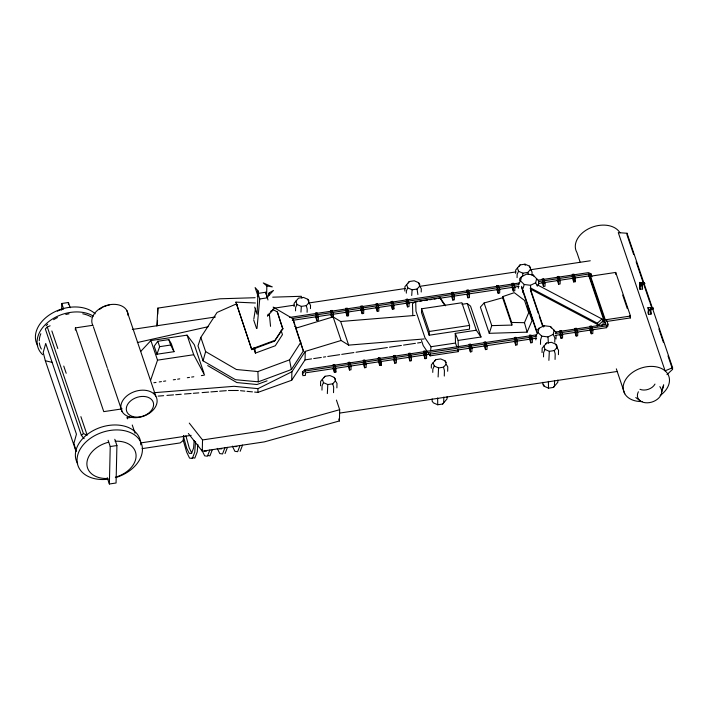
<?xml version="1.0" encoding="UTF-8"?>
<svg xmlns="http://www.w3.org/2000/svg" width="708" height="708" viewBox="0 0 708 708"><rect width="100%" height="100%" fill="white"/><g stroke="black" fill="none" stroke-linecap="round" stroke-linejoin="round"><path stroke-width="1.06" d="M61.623 310.104L61.773 303.493L68.464 302.493L70.234 307.714M68.419 304.697L68.464 302.493M75.349 330.105L75.402 327.901L92.721 325.299M114.793 439.27L116.917 445.536L116.068 482.998L109.377 483.998L110.227 446.536L108.103 440.27M157.734 314.237L157.875 308.104L219.967 298.794L255.128 297.714M336.433 400.091L339.681 409.702L339.424 420.941L264.376 441.872L202.276 451.182L202.532 439.942L189.275 423.101M255.411 302.997L235.932 302.13L251.765 349.628L274.492 341.176L282.828 328.919L277.341 311.971L272.801 309.414M251.765 349.628L235.932 302.13M258.048 290.891L257.544 294.723L255.119 287.572L258.048 290.891L257.101 314.264L254.676 307.104M254.623 392.082L257.889 392.4L257.978 388.657L291.891 371.771L305.254 351.389L341.097 340.486L348.655 345.123L424.119 338.955M266.597 296.785L266.845 285.935L263.27 282.926L272.288 286.89L266.845 285.935M269.146 295.024L269.19 292.855L273.492 290.439L267.898 296.59L269.19 292.855M274.492 341.176L282.846 328.22M277.341 311.971L282.828 328.919M257.889 392.4L291.696 380.258L291.891 371.771M294.086 306.573L294.156 303.254L298.528 298.13L303.466 297.387L307.785 299.289L309.077 301.024M295.528 310.856L295.608 307.538L297.006 304.502L295.847 301.077M300.953 312.122L301.325 306.396L297.006 304.502M302.44 374.346L302.493 371.806L305.06 369.558L536.195 334.902M302.909 375.736L302.493 371.806M291.696 380.258L305.06 359.868L305.254 351.389M307.104 312.299L307.184 308.98L306.263 305.652L308.945 302.714L307.785 299.289M310.449 308.617L310.529 305.298L308.945 302.714M316.812 320.467L316.892 317.096L315.476 312.909L316.989 312.688L318.405 316.874L318.326 320.237L316.812 320.467L315.396 316.281M320.529 385.825L320.627 381.408L324.999 376.275L329.937 375.541L334.256 377.435L335.548 379.169M321.981 390.108L322.078 385.683L323.476 382.647L322.317 379.223M327.344 393.586L327.795 384.541L323.476 382.647M331.946 317.352L332.008 314.83L330.583 310.644L332.096 310.423L333.512 314.609L333.459 317.131M333.53 392.657L333.654 387.126L332.742 383.807L335.415 380.86L334.256 377.435M334.362 372.266L334.441 368.903L333.026 364.717L334.539 364.487L335.955 368.682L335.875 372.045L334.362 372.266L332.946 368.08M336.893 387.869L336.999 383.444L335.415 380.86M345.663 310.06L345.699 308.378L347.212 308.148L348.628 312.343L348.548 315.706L347.035 315.936L345.619 311.741M347.035 315.936L347.115 312.564L345.699 308.378M349.478 370.001L349.557 366.638L348.132 362.452L349.646 362.222L351.062 366.408L350.991 369.78L349.478 370.001L348.062 365.815M362.151 313.662L362.231 310.299L360.806 306.113L362.319 305.883L363.735 310.077L363.664 313.44L362.151 313.662L360.735 309.476M364.585 367.735L364.664 364.372L363.248 360.186L364.762 359.956L366.178 364.142L366.098 367.514L364.585 367.735L363.169 363.549M377.267 311.396L377.337 308.033L375.921 303.847L377.435 303.617L378.851 307.803L378.771 311.175L377.267 311.396L375.842 307.21M378.32 359.602L378.355 357.921L379.869 357.69L381.285 361.876L381.214 365.248L379.7 365.47L378.284 361.284M379.7 365.47L379.78 362.107L378.355 357.921M392.374 309.131L392.453 305.767L391.028 301.581L392.542 301.351L393.958 305.537L393.887 308.909L392.374 309.131L391.312 305.998M394.807 363.204L394.887 359.841L393.471 355.655L394.984 355.425L396.4 359.611L396.321 362.983L394.807 363.204L393.391 359.018M404.826 291.068L404.923 286.651L409.295 281.527L414.233 280.784L418.552 282.678L419.844 284.412M406.321 293.139L406.374 290.926L407.773 287.891L406.613 284.466M407.489 306.865L407.56 303.502L406.144 299.316L407.658 299.086L409.074 303.272L408.994 306.644L407.489 306.865L406.065 302.679M409.923 360.938L410.003 357.575L408.578 353.389L410.091 353.159L411.507 357.345L411.436 360.717L409.923 360.938L408.507 356.752M411.72 295.51L412.091 289.793L407.773 287.891M417.897 294.581L417.039 289.05L419.711 286.103L418.552 282.678M421.216 292.006L421.295 288.696L419.711 286.103M421.596 308.785L421.508 312.538L429.19 335.211L469.493 329.167L469.572 325.423L461.89 302.75L421.596 308.785L429.278 331.468L429.19 335.211M425.039 358.673L425.11 355.31L423.694 351.124L425.207 350.894L426.623 355.08L426.543 358.452L425.039 358.673L423.614 354.487M431.322 368.116L431.393 364.797L435.765 359.673L440.703 358.929L445.022 360.823L446.314 362.558M432.172 398.923L432.119 401.135L433.411 402.87L437.73 404.764L442.668 404.029L447.04 398.905L447.084 396.692M432.774 372.39L432.845 369.08L434.252 366.036L433.092 362.62M437.641 397.984L437.73 404.764M438.119 376.975L438.562 367.939L434.252 366.036M443.819 397.055L443.695 402.587L442.668 404.029M444.297 376.045L444.42 370.523L443.509 367.195L446.182 364.248L445.022 360.823M447.668 371.257L447.766 366.841L446.182 364.248M452.819 300.068L452.899 296.705L451.474 292.519L452.987 292.289L454.403 296.475L454.332 299.847L452.819 300.068L451.403 295.882M467.935 297.803L468.006 294.44L466.59 290.253L468.103 290.023L469.519 294.209L469.439 297.581L467.935 297.803L466.864 294.67M468.059 291.714L468.103 290.023M470.369 351.876L470.448 348.513L469.023 344.327L470.537 344.097L471.953 348.283L471.882 351.655L470.369 351.876L468.953 347.69M485.484 349.61L485.555 346.247L484.139 342.061L485.653 341.831L487.069 346.017L486.989 349.389L485.484 349.61L484.06 345.424M496.777 287.404L496.812 285.722L498.326 285.492L499.742 289.678L499.662 293.05L498.158 293.271L496.733 289.085M498.158 293.271L498.228 289.908L496.812 285.722M513.265 291.006L513.344 287.643L511.928 283.457L513.433 283.227L514.858 287.413L514.778 290.784L513.265 291.006L511.849 286.82M515.619 273.359L515.69 270.04L520.061 264.916L525 264.173L529.318 266.075L530.611 267.801M517.07 277.633L517.141 274.323L518.548 271.288L517.389 267.863M515.707 345.079L515.778 341.716L514.362 337.53L515.875 337.3L517.291 341.486L517.212 344.858L515.707 345.079L514.282 340.893M518.362 288.236L518.406 286.059M519.69 280.669L519.743 278.492L521.566 276.598L526.717 274.102L532.982 274.881L538.638 280.855M522.991 292.731L523.035 290.554M529.434 336.946L529.478 335.265L530.982 335.034L532.398 339.221L532.327 342.592L530.814 342.814L529.398 338.628M530.867 291.537L530.504 285.289L535.655 282.793L536.682 278.483M531.982 275.403L532.062 272.084L529.318 266.075M530.814 342.814L530.894 339.451L529.478 335.265M535.85 339.867L535.903 337.689M538.54 285.209L538.62 281.943M540.478 344.362L540.576 340.008L541.735 336.141L538.027 332.539L539.053 328.229L544.204 325.733L550.47 326.521L556.134 332.486M543.487 286.474L543.567 283.111L542.151 278.925L543.655 278.695L545.08 282.881L545.001 286.253L543.487 286.474L542.071 282.288M542.062 352.611L542.169 348.186L546.532 343.061L551.479 342.318L555.789 344.221L557.081 345.955L557.037 348.159M542.939 382.32L542.886 384.533L544.178 386.258L548.496 388.161L553.435 387.418L557.807 382.293L557.86 380.081M543.514 356.894L543.611 352.469L545.018 349.433L543.859 346.008M548.355 343.168L547.992 336.919L553.152 334.424L554.178 330.114M548.408 381.373L548.496 388.161M548.886 360.363L549.328 351.327L545.018 349.433M554.753 342.229L554.851 337.875L553.152 334.424M554.585 380.444L554.461 385.975L553.435 387.418M555.063 359.443L555.187 353.911L554.275 350.584L556.948 347.646L555.789 344.221M555.984 339.017L556.054 335.751M558.603 284.209L558.674 280.846L557.258 276.66L558.771 276.43L560.187 280.616L560.108 283.988L558.603 284.209L557.178 280.023M558.435 354.655L558.532 350.23L556.948 347.646M561.037 338.282L561.117 334.919L559.701 330.733L561.205 330.503L562.63 334.689L562.55 338.061L561.037 338.282L559.621 334.096M572.33 276.076L572.374 274.394L573.878 274.164L575.303 278.35L575.223 281.722L573.71 281.943L572.294 277.757M573.71 281.943L573.79 278.58L572.374 274.394M576.153 336.017L576.224 332.654L574.808 328.468L576.321 328.238L577.737 332.424L577.657 335.796L576.153 336.017L574.728 331.831M605.234 324.255L588.852 275.899L588.897 274.031L538.744 281.545M590.481 278.076L590.525 276.209L615.712 272.43L630.483 316.042L630.439 317.91L606.305 321.529M590.861 275.598L590.906 273.731L588.419 272.633L538.266 280.156M591.26 333.751L591.339 330.388L589.923 326.202L591.428 325.972L592.853 330.158L592.773 333.53L591.26 333.751L589.844 329.565M597.278 325.999L597.313 324.335L531.027 289.342M536.673 284.501L601.986 318.972L603.207 320.759L603.128 324.087L601.579 325.494M555.16 335.397L606.402 327.707L606.446 325.839L607.986 324.14L606.588 320.025M607.986 324.14L607.942 326.016L606.402 327.707M615.668 274.306L615.712 272.43M664.741 369.762L618.279 232.605L627.049 233.268L627.014 234.888L633.669 254.544M639.51 282.439L640.191 285.713L642.599 284.837L642.616 283.952L642.147 282.563L639.51 282.439L640.191 285.713M642.121 283.439L642.147 282.563M648.024 307.555L648.705 310.83L651.103 309.954L651.13 309.069L650.652 307.679L648.024 307.555L648.705 310.83M650.634 308.564L650.652 307.679M666.971 374.638L672.565 369.364L672.6 367.744L627.049 233.268M156.831 325.963L157.875 308.104M157.247 325.645L157.557 320.397M194.178 440.535L193.611 447.925L191.523 453.359L189.231 453.394L186.708 448.297L183.363 436.119M195.567 441.518L194.727 452.27L192.293 458.483L189.549 458.111L186.629 452.04L183.31 440.58M197.833 444.367L197.249 451.89L194.815 458.103L192.072 457.731M257.004 328.406L259.73 298.98L257.854 293.431L265.872 292.227L267.969 299.98M522.539 276.695L522.858 273.182L518.548 271.288M458.386 349.575L458.448 351.602L430.163 355.841L430.349 353.814M430.632 350.779L431.013 346.725L425.021 337.911L415.977 311.201L415.702 301.528L440.199 297.856L445.598 305.794M641.722 283.324L642.563 288.961L640.05 289.342L640.492 284.678M650.617 309.555L651.077 314.078L648.555 314.458L648.909 310.732M183.788 435.429L183.107 440.633L180.151 442.925L142.078 448.633M253.845 318.91L255.517 308.29M257.349 296.617L257.854 293.431M640.112 283.563L639.457 287.598L640.05 289.342M648.625 308.679L647.962 312.715L648.555 314.458M502.627 297.741L502.91 296.537L514.291 292.669L524.54 300.44L528.708 312.741L524.46 322.689L527.115 332.141L489.263 333.318L480.378 307.086L484.095 302.989L502.627 297.741L511.884 325.078L491.768 325.618L489.263 333.318M518.46 283.881L520.539 280.908L521.566 276.598M661.776 391.736L663.67 384.851L662.325 389.657M273.155 307.086L292.962 318.724L303.351 350.92L291.369 369.549L258.296 381.824L235.437 379.7L203.063 360.841L205.63 351.593L200.824 337.397L217.064 312.44L235.162 304.449L237.348 304.537M523.088 288.377L524.239 284.501L520.539 280.908M200.824 337.397L198.001 345.902L203.063 360.841M150.583 380.355L157.53 360.151L150.893 340.566L187.062 335.141L194.311 344.743L203.922 373.107M268.102 314.255L267.456 316.131L273.04 309.971L270.465 311.423M156.928 354.239L159.645 346.672L157.813 341.265L168.823 339.619L171.283 343.61L174.018 351.681L156.928 354.239L154.194 346.168L157.813 341.265M209.842 450.005L207.409 456.218L204.665 455.846L201.736 449.775M212.356 449.624L209.931 455.837L208.099 455.589M224.949 447.739L222.524 453.952L219.772 453.58L217.268 448.376M225.038 453.571L227.472 447.359M240.065 445.474L237.631 451.677L234.888 451.315L232.374 446.111M240.154 451.306L242.579 445.093M543.673 327.007L544.204 325.733M527.115 332.141L532.035 320.618L527.203 306.352M205.63 351.593L236.392 369.505L257.898 371.558L289.528 359.868L300.909 342.168M535.947 335.512L538.027 332.539M323.972 377.727L324.999 376.275M408.268 282.97L409.295 281.527M434.739 361.115L435.765 359.673M519.035 266.358L520.061 264.916M545.505 344.504L546.532 343.061M522.858 273.182L527.805 272.438L530.478 269.491M140.697 351.451L150.893 340.566M537.23 330.123L539.053 328.229M50.109 325.786L47.312 327.061L45.321 328.919L81.393 435.411L84.146 438.677M81.393 435.411L83.385 433.544L47.312 327.061M531.053 288.218L597.34 323.211L601.986 318.972M603.207 320.759L598.561 324.99L597.34 323.211M302.971 373.204L305.529 370.957L536.664 336.3M415.702 301.528L412.481 303.652L412.791 314.83M665.095 370.806L672.6 367.744M251.782 348.92L274.509 340.468M253.65 347.955L255.402 353.106L275.306 345.752L282.474 334.61L281.138 330.671M267.049 380.824L256.995 384.524L236.808 382.55L207.674 365.585M415.03 315.432L340.654 321.503L333.096 316.874L297.254 327.769L294.448 326.149M339.681 409.702L264.633 430.632L202.532 439.942M640.218 284.527L642.616 283.952M648.732 309.653L651.13 309.069M137.325 342.539L208.108 326.724M642.209 283.625L644.519 283.138L642.209 283.625L642.218 283.085L644.475 283.147M642.368 283.802L644.722 283.581L642.448 284.324L642.368 283.802L644.722 283.581M642.448 284.324L644.758 283.837M652.988 307.998C645.988 308.759 657.13 307.29 651.475 308.582M650.714 308.741L652.944 308.007M651.041 309.423L653.227 308.697L650.873 308.918L653.227 308.697M650.953 309.44L653.183 308.706M644.484 282.881L642.129 283.103L642.298 283.607M259.73 298.98L267.757 297.776M132.316 329.441L215.382 316.989M273.315 308.299L294.077 305.183M309.378 302.891L405.569 288.475M419.773 286.342L515.955 271.916M530.168 269.792L590.277 260.774M301.325 306.396L306.263 305.652M412.091 289.793L417.039 289.05M289.687 317.423L519.734 282.935M292.342 318.494L519.114 284.492M292.298 320.37L417.676 301.564M419.862 301.236L422.039 300.918M424.216 300.59L427.49 300.095M429.668 299.767L431.853 299.44M434.031 299.112L436.216 298.785M438.394 298.457L512.53 287.342M514.716 287.014L519.07 286.368M538.7 283.421L543.063 282.766M545.24 282.439L588.852 275.899M316.892 317.096L318.405 316.874M332.008 314.83L333.512 314.609M347.115 312.564L348.628 312.343M362.231 310.299L363.735 310.077M377.337 308.033L378.851 307.803M392.453 305.767L393.958 305.537M407.56 303.502L409.074 303.272M452.899 296.705L454.403 296.475M468.006 294.44L469.519 294.209M498.228 289.908L499.742 289.678M513.344 287.643L514.858 287.413M543.567 283.111L545.08 282.881M558.674 280.846L560.187 280.616M573.79 278.58L575.303 278.35M159.645 346.672L170.655 345.026L174.018 351.681M461.997 304.307L467.271 303.511L470.555 306.166L480.998 336.999L458.138 340.433L455.244 333.38L476.316 330.22L480.998 336.999M157.53 360.151L193.7 354.726L204.603 375.134M429.278 331.468L469.572 325.423M305.06 359.868L311.555 358.894M313.715 358.575L321.29 357.434M323.459 357.115L325.627 356.788M327.786 356.46L339.69 354.681M341.734 354.372L353.867 352.557M356.027 352.23L387.347 347.531M389.506 347.212L401.383 345.433M403.542 345.106L415.428 343.327M417.587 342.999L420.826 342.513M153.857 382.745L156.017 382.417M159.256 381.931L161.415 381.612M163.575 381.285L165.734 380.957M173.292 379.824L175.451 379.506M177.611 379.178L179.77 378.86M187.328 377.718L189.487 377.399M191.647 377.072L193.806 376.753M201.364 375.621L203.523 375.293M630.483 316.042L605.296 319.812L590.525 276.209M431.013 346.725L455.501 343.053L456.81 346.849M555.815 331.964L605.968 324.441L588.897 274.031M555.196 333.521L606.446 325.839M349.097 366.293L305.484 372.824L305.431 375.364L303.75 375.612M351.274 365.965L536.62 338.176M334.441 368.903L335.955 368.682M349.557 366.638L351.062 366.408M364.664 364.372L366.178 364.142M379.78 362.107L381.285 361.876M394.887 359.841L396.4 359.611M410.003 357.575L411.507 357.345M425.11 355.31L426.623 355.08M470.448 348.513L471.953 348.283M485.555 346.247L487.069 346.017M515.778 341.716L517.291 341.486M530.894 339.451L532.398 339.221M561.117 334.919L562.63 334.689M576.224 332.654L577.737 332.424M591.339 330.388L592.853 330.158M122.165 408.87L103.766 411.631L75.402 327.901M327.795 384.541L332.742 383.807M438.562 367.939L443.509 367.195M549.328 351.327L554.275 350.584M127.086 418.012L132.431 417.216M110.227 446.536L116.917 445.536M140.892 442.889L191.169 435.349M339.813 413.056L617.429 371.435M153.831 392.719L234.056 386.311L257.978 388.657M158.141 396.117L163.637 395.675M166.929 395.409L173.522 394.887M175.726 394.71L181.221 394.267M184.514 394.011L191.107 393.48M193.311 393.303L198.806 392.869M202.099 392.604L208.692 392.082M210.895 391.905L217.489 391.374M219.684 391.197L226.277 390.674M228.48 390.497L238.322 390.489M272.704 297.174L301.263 296.289L301.918 298.21M234.56 446.598L236.853 446.562M219.453 448.863L221.746 448.828M204.338 451.129L206.63 451.093M502.91 296.537L511.689 322.45L524.46 322.689M240.499 390.701L244.844 391.126M247.021 391.338L252.455 391.869M524.239 284.501L530.504 285.289M541.735 336.141L547.992 336.919M45.33 360.735L76.057 451.439L73.942 443.146L76.446 434.163L45.719 343.46L43.215 352.442L45.33 360.735L52.295 362.408M83.385 433.544L87.181 435.225M635.784 397.533L640.802 401.277M188.355 433.491L202.276 451.182M532.982 274.881L534.009 276.35M550.47 326.521L551.505 327.99M441.341 300.263L444.801 305.352M427.269 351.602L423.234 345.663L421.49 340.521M428.429 353.301L430.163 355.841M659.865 386.612L660.927 388.4A12.532 8.806 -18.7 0 1 649.369 402.64A12.532 8.806 -18.7 0 1 638.386 391.781M535.655 282.793L537.363 286.236M191.744 453.023L189.231 447.916L185.885 435.739M440.199 297.856L440.765 299.413M457.793 349.699L458.448 351.602M636.12 261.783L649.785 302.121M650.139 303.157L651.192 306.263M658.9 329.016L663.449 342.468M668.007 355.92L672.565 369.364M642.563 288.961L641.784 284.297M651.077 314.078L650.298 309.414M622.704 295.068L627.27 308.564M629.739 315.839L630.439 317.91M590.906 273.731L591.95 276.81M590.835 279.12L604.906 320.653M580.073 261.836L576.905 252.482A23.806 16.718 -18.7 0 1 589.959 228.091A23.806 16.718 -18.7 0 1 620.022 232.87M616.323 368.841L624.766 393.781M574.515 279.625L575.223 281.722M530.195 288.28L543.142 326.521M530.513 290.43L538.222 313.175M539.266 316.272L542.417 325.583M521.584 286.306L536.991 331.786M521.557 287.43L536.965 332.91M543.602 384.55L544.178 386.258M484.095 302.989L491.768 325.618M467.271 303.511L476.316 330.22M393.179 306.812L393.887 308.909M380.506 363.151L381.214 365.248M347.84 313.609L348.548 315.706M340.654 321.503L348.655 345.123M333.096 316.874L341.097 340.486M330.512 314.007L331.574 317.149M335.167 369.948L335.875 372.045M338.778 419.021L339.424 420.941M295.687 328.3L303.351 350.92M305.06 369.558L305.529 370.957M253.676 319.972L256.579 328.539M187.062 335.141L193.7 354.726M168.823 339.619L170.655 345.026M126.785 310.431L155.857 396.259M132.254 425.004L135.069 433.296M93.403 326.822L107.227 367.647M107.581 368.691L122.121 411.605M61.773 303.493L63.543 308.715M107.253 477.732L109.377 483.998M51.861 330.955L57.808 348.504M63.747 366.054L66.198 373.284M80.889 416.649L86.836 434.199M527.805 272.438L528.256 274.102M292.962 318.724L294.484 324.361M289.528 359.868L291.369 369.549M525 264.173L525.221 265.429M650.732 308.201L650.811 308.723M642.457 283.784L642.537 284.306M254.845 347.92L255.402 353.106M269.261 313.157L270.544 326.335M511.689 322.45L511.884 325.078M265.872 292.227L266.004 294.369M257.898 371.558L258.296 381.824M458.138 340.433L458.333 347.539M455.244 333.38L455.501 343.053M99.474 309.538A14.018 9.841 -18.7 0 1 102.979 307.148M103.943 306.67A14.018 9.841 -18.7 0 1 109.182 305.113M93.049 325.777A18.629 13.08 -18.7 0 1 106.678 305.405A18.629 13.08 -18.7 0 1 128.051 315.387M41.374 349.044A31.17 21.895 -18.7 0 1 39.356 342.92M39.259 340.752A31.17 21.895 -18.7 0 1 40.825 333.734M46.108 325.786A31.17 21.895 -18.7 0 1 47.684 324.211M53.631 319.68A31.17 21.895 -18.7 0 1 57.481 317.556M65.809 314.511A31.17 21.895 -18.7 0 1 69.048 313.812M82.748 313.803A31.17 21.895 -18.7 0 1 91.421 317.034M642.554 401.524A23.806 16.718 -18.7 0 1 625.164 380.408A23.806 16.718 -18.7 0 1 660.83 368.222A23.806 16.718 -18.7 0 1 660.13 395.515M654.989 384.09A10.027 7.045 -18.7 0 1 639.961 389.311M127.113 417.101A18.983 3.345 81.5 0 1 127.52 418.862M77.65 463.598A33.586 23.594 -18.7 0 1 102.226 426.871A33.586 23.594 -18.7 0 1 140.759 444.863M108.147 479.192A33.586 23.594 -18.7 0 1 80.995 447.854A33.586 23.594 -18.7 0 1 136.228 436.208A33.586 23.594 -18.7 0 1 115.581 477.617M115.085 441.226A25.276 17.753 -18.7 0 1 136.086 455.757A25.276 17.753 -18.7 0 1 115.342 477.227M107.882 478.466A25.276 17.753 -18.7 0 1 86.88 463.536A25.276 17.753 -18.7 0 1 108.705 442.181M57.33 311.148A25.276 17.753 -18.7 0 1 63.578 308.98M37.674 345.601A33.586 23.594 -18.7 0 1 52.852 312.803A33.586 23.594 -18.7 0 1 95.191 313.794M42.684 354.699A33.586 23.594 -18.7 0 1 49.179 321.255A33.586 23.594 -18.7 0 1 93.288 316.069M129.661 416.968A18.629 13.08 -18.7 0 0 157.123 401.206A18.629 13.08 -18.7 0 0 130.184 393.604A18.629 13.08 -18.7 0 0 129.661 416.968M132.927 416.578A14.018 9.841 -18.7 0 0 153.601 404.719A14.018 9.841 -18.7 0 0 133.325 399.002A14.018 9.841 -18.7 0 0 132.927 416.578"/></g></svg>
